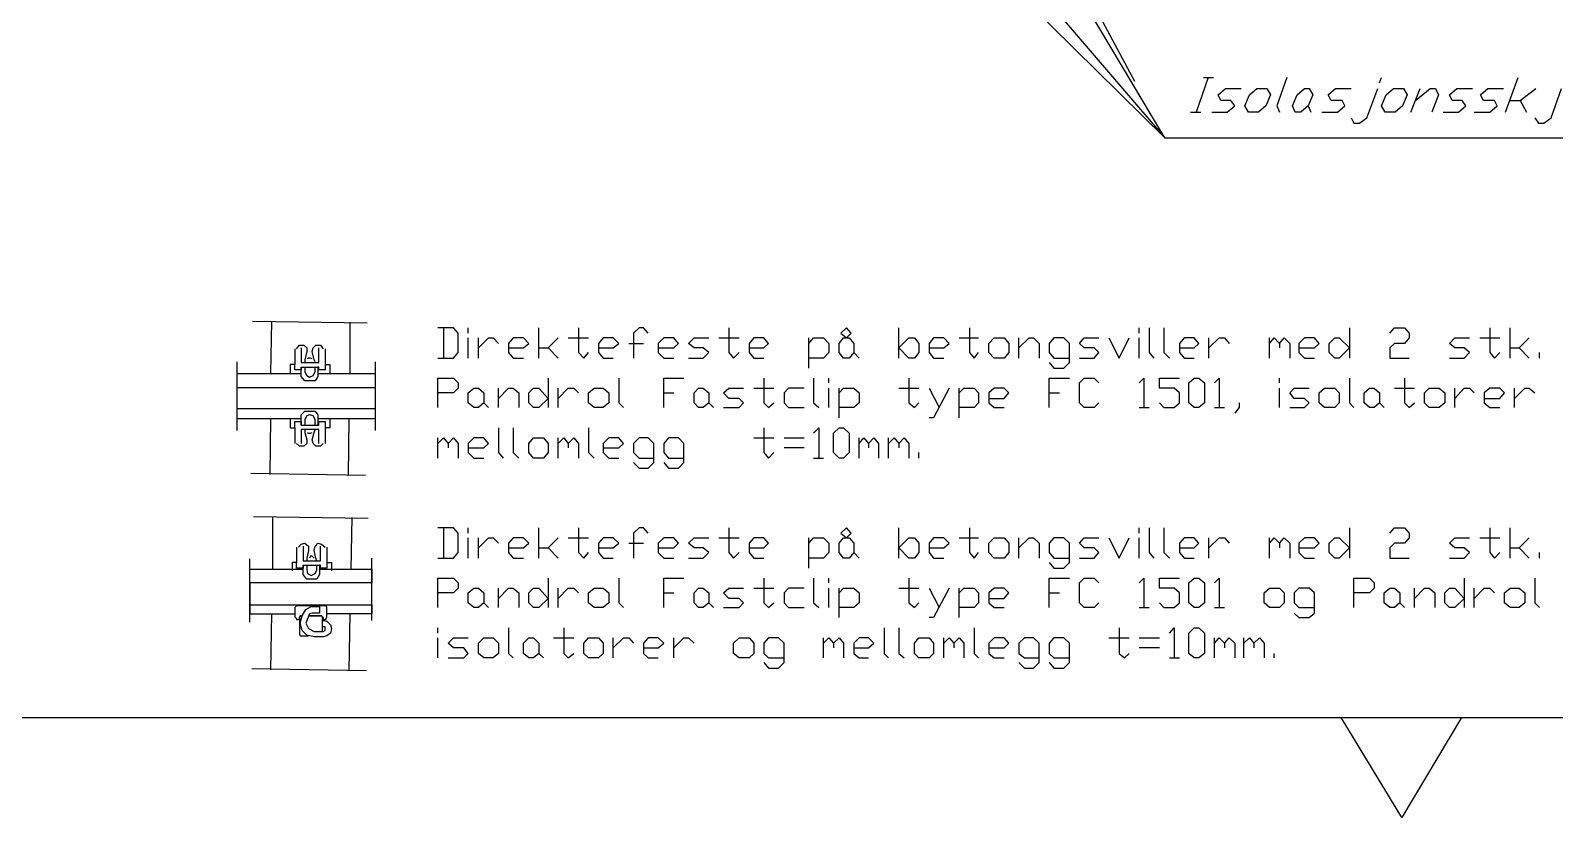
# Model space of a CAD drawing. Header units: millimetres. Extents: x -45 to 90, y -17 to 16.
# Drawn here: x 15.13 to 22.74, y -6.71 to -2.77 of the extents above; entities that cross this region are included whole.
import ezdxf

# ---------------------------------------------------------------- set-up
doc = ezdxf.new("R2010")
doc.units = ezdxf.units.MM
doc.layers.add('PDF_Geometry', color=7, linetype='Continuous')

msp = doc.modelspace()

# ---------------------------------------------------------------- linework, layer by layer
at = {"color": 5}
msp.add_arc((-0.8299, -500.0575), 498.7082, 85.235272, 89.904911, dxfattribs=at)
at = {"layer": 'PDF_Geometry', "lineweight": 25}
for points in [[(-44.1267, 7.6371), (-44.1267, -6.2069), (89.3766, -6.2069), (89.3766, 7.6371)], [(21.2611, -3.1814), (21.2107, -3.1814), (21.1924, -3.1493), (21.2153, -3.0943), (21.252, -3.0622), (21.3024, -3.0622), (21.3207, -3.0943), (21.2978, -3.1493)], [(21.472, -3.1814), (21.4445, -3.1814), (21.4308, -3.1493), (21.4537, -3.0943), (21.4904, -3.0622), (21.5133, -3.0622), (21.5316, -3.0943), (21.5087, -3.1493)], [(21.9442, -3.1814), (21.8938, -3.1814), (21.8754, -3.1493), (21.8983, -3.0943), (21.935, -3.0622), (21.9854, -3.0622), (22.0038, -3.0943), (21.9809, -3.1493)], [(19.2029, -4.3091), (19.2258, -4.2862), (19.2029, -4.2586), (19.1754, -4.2862)], [(19.4642, -4.3595), (19.5146, -4.3091), (19.5421, -4.3091), (19.565, -4.3366), (19.565, -4.3824), (19.5421, -4.4099), (19.5146, -4.4099)], [(19.9913, -4.4099), (19.9409, -4.4099), (19.9134, -4.3824), (19.9134, -4.3366), (19.9409, -4.3091), (19.9913, -4.3091), (20.0143, -4.3366), (20.0143, -4.3824)], [(21.715, -4.3595), (21.6645, -4.4099), (21.6416, -4.4099), (21.6141, -4.3824), (21.6141, -4.3366), (21.6416, -4.3091), (21.6645, -4.3091)], [(17.3646, -4.6575), (17.3417, -4.6575), (17.3142, -4.6345), (17.3142, -4.5841), (17.3417, -4.561), (17.3646, -4.561), (17.3921, -4.5841), (17.3921, -4.6345)], [(17.713, -4.6116), (17.6672, -4.6575), (17.6397, -4.6575), (17.6168, -4.6345), (17.6168, -4.5841), (17.6397, -4.561), (17.6672, -4.561)], [(17.9881, -4.6575), (17.9422, -4.6575), (17.9147, -4.6345), (17.9147, -4.5841), (17.9422, -4.561), (17.9881, -4.561), (18.0156, -4.5841), (18.0156, -4.6345)], [(18.4878, -4.6575), (18.4648, -4.6575), (18.4419, -4.6345), (18.4419, -4.5841), (18.4648, -4.561), (18.4878, -4.561), (18.5153, -4.5841), (18.5153, -4.6345)], [(20.9403, -4.6575), (20.9128, -4.6345), (20.9128, -4.5337), (20.9403, -4.5108), (20.9632, -4.5108), (20.9907, -4.5337), (20.9907, -4.6345), (20.9632, -4.6575)], [(21.6416, -4.6575), (21.5912, -4.6575), (21.5637, -4.6345), (21.5637, -4.5841), (21.5912, -4.561), (21.6416, -4.561), (21.6645, -4.5841), (21.6645, -4.6345)], [(21.8387, -4.6575), (21.8158, -4.6575), (21.7883, -4.6345), (21.7883, -4.5841), (21.8158, -4.561), (21.8387, -4.561), (21.8662, -4.5841), (21.8662, -4.6345)], [(22.1642, -4.6575), (22.1138, -4.6575), (22.0909, -4.6345), (22.0909, -4.5841), (22.1138, -4.561), (22.1642, -4.561), (22.1917, -4.5841), (22.1917, -4.6345)], [(19.1662, -4.9096), (19.1387, -4.8821), (19.1387, -4.7858), (19.1662, -4.7583), (19.1891, -4.7583), (19.2166, -4.7858), (19.2166, -4.8821), (19.1891, -4.9096)], [(17.6901, -4.9096), (17.6397, -4.9096), (17.6168, -4.8821), (17.6168, -4.8362), (17.6397, -4.8087), (17.6901, -4.8087), (17.713, -4.8362), (17.713, -4.8821)], [(19.2029, -5.3084), (19.2258, -5.2855), (19.2029, -5.258), (19.1754, -5.2855)], [(19.4642, -5.3588), (19.5146, -5.3084), (19.5421, -5.3084), (19.565, -5.3359), (19.565, -5.3818), (19.5421, -5.4093), (19.5146, -5.4093)], [(19.9913, -5.4093), (19.9409, -5.4093), (19.9134, -5.3818), (19.9134, -5.3359), (19.9409, -5.3084), (19.9913, -5.3084), (20.0143, -5.3359), (20.0143, -5.3818)], [(21.715, -5.3588), (21.6645, -5.4093), (21.6416, -5.4093), (21.6141, -5.3818), (21.6141, -5.3359), (21.6416, -5.3084), (21.6645, -5.3084)], [(20.9403, -5.6568), (20.9128, -5.6339), (20.9128, -5.533), (20.9403, -5.5101), (20.9632, -5.5101), (20.9907, -5.533), (20.9907, -5.6339), (20.9632, -5.6568)], [(17.3646, -5.6568), (17.3417, -5.6568), (17.3142, -5.6339), (17.3142, -5.5835), (17.3417, -5.5605), (17.3646, -5.5605), (17.3921, -5.5835), (17.3921, -5.6339)], [(17.713, -5.611), (17.6672, -5.6568), (17.6397, -5.6568), (17.6168, -5.6339), (17.6168, -5.5835), (17.6397, -5.5605), (17.6672, -5.5605)], [(17.9881, -5.6568), (17.9422, -5.6568), (17.9147, -5.6339), (17.9147, -5.5835), (17.9422, -5.5605), (17.9881, -5.5605), (18.0156, -5.5835), (18.0156, -5.6339)], [(18.4878, -5.6568), (18.4648, -5.6568), (18.4419, -5.6339), (18.4419, -5.5835), (18.4648, -5.5605), (18.4878, -5.5605), (18.5153, -5.5835), (18.5153, -5.6339)], [(21.3666, -5.6568), (21.3162, -5.6568), (21.2886, -5.6339), (21.2886, -5.5835), (21.3162, -5.5605), (21.3666, -5.5605), (21.3895, -5.5835), (21.3895, -5.6339)], [(21.9396, -5.6568), (21.9167, -5.6568), (21.8892, -5.6339), (21.8892, -5.5835), (21.9167, -5.5605), (21.9396, -5.5605), (21.9671, -5.5835), (21.9671, -5.6339)], [(22.288, -5.611), (22.2421, -5.6568), (22.2146, -5.6568), (22.1917, -5.6339), (22.1917, -5.5835), (22.2146, -5.5605), (22.2421, -5.5605)], [(22.563, -5.6568), (22.5172, -5.6568), (22.4897, -5.6339), (22.4897, -5.5835), (22.5172, -5.5605), (22.563, -5.5605), (22.5905, -5.5835), (22.5905, -5.6339)], [(16.4799, -5.6981), (16.4753, -5.6981), (16.4707, -5.7026), (16.4707, -5.707), (16.4753, -5.7026)], [(16.5166, -5.6981), (16.5808, -5.6981)], [(20.9403, -5.9089), (20.9128, -5.886), (20.9128, -5.7852), (20.9403, -5.7577), (20.9632, -5.7577), (20.9907, -5.7852), (20.9907, -5.886), (20.9632, -5.9089)], [(17.438, -5.9089), (17.3921, -5.9089), (17.3646, -5.886), (17.3646, -5.8356), (17.3921, -5.8081), (17.438, -5.8081), (17.4655, -5.8356), (17.4655, -5.886)], [(17.6397, -5.9089), (17.6168, -5.9089), (17.5893, -5.886), (17.5893, -5.8356), (17.6168, -5.8081), (17.6397, -5.8081), (17.6672, -5.8356), (17.6672, -5.886)], [(17.9652, -5.9089), (17.9147, -5.9089), (17.8918, -5.886), (17.8918, -5.8356), (17.9147, -5.8081), (17.9652, -5.8081), (17.9881, -5.8356), (17.9881, -5.886)], [(18.717, -5.9089), (18.6665, -5.9089), (18.639, -5.886), (18.639, -5.8356), (18.6665, -5.8081), (18.717, -5.8081), (18.7399, -5.8356), (18.7399, -5.886)], [(19.6154, -5.9089), (19.565, -5.9089), (19.5421, -5.886), (19.5421, -5.8356), (19.565, -5.8081), (19.6154, -5.8081), (19.6384, -5.8356), (19.6384, -5.886)]]:
    msp.add_lwpolyline(points, close=True, dxfattribs=at)
for points in [[(18.6482, 0.6968), (20.6423, -3.0255)], [(18.6482, -0.8068), (20.7936, -3.3097), (18.6344, 0.3163)], [(18.6436, -1.1873), (20.7936, -3.3097), (23.1131, -3.3097)], [(21.009, -3.0072), (20.9494, -3.1814)], [(20.9861, -3.0072), (21.0365, -3.0072)], [(21.4033, -3.0072), (21.3528, -3.1493), (21.3666, -3.1814)], [(21.8662, -3.0347), (21.8754, -3.0072)], [(22.4943, -3.1814), (22.5585, -3.0072)], [(21.0274, -3.1814), (21.1053, -3.1814), (21.142, -3.1493), (21.1236, -3.1218), (21.0732, -3.1218), (21.0594, -3.0943), (21.0961, -3.0622), (21.174, -3.0622)], [(21.5774, -3.1814), (21.6554, -3.1814), (21.6921, -3.1493), (21.6783, -3.1218), (21.6233, -3.1218), (21.6095, -3.0943), (21.6462, -3.0622), (21.7241, -3.0622)], [(21.7241, -3.2089), (21.7379, -3.2364), (21.7654, -3.2364), (21.8021, -3.2089), (21.8571, -3.0622)], [(22.0221, -3.1814), (22.0679, -3.0622)], [(22.045, -3.1218), (22.1184, -3.0622), (22.1459, -3.0622), (22.1596, -3.0943), (22.1275, -3.1814)], [(22.1826, -3.1814), (22.2605, -3.1814), (22.2972, -3.1493), (22.2788, -3.1218), (22.2284, -3.1218), (22.2146, -3.0943), (22.2513, -3.0622), (22.3292, -3.0622)], [(22.3384, -3.1814), (22.4163, -3.1814), (22.453, -3.1493), (22.4393, -3.1218), (22.3843, -3.1218), (22.3705, -3.0943), (22.4072, -3.0622), (22.4851, -3.0622)], [(22.5172, -3.1218), (22.5676, -3.1218), (22.6455, -3.0622)], [(22.641, -3.2089), (22.6593, -3.2364), (22.6868, -3.2364), (22.7235, -3.2089), (22.7739, -3.0622)], [(20.9219, -3.1814), (20.9723, -3.1814)], [(21.5087, -3.1493), (21.5224, -3.1814)], [(22.5676, -3.1218), (22.5997, -3.1814)], [(16.81, -4.2357), (16.2369, -4.2266)], [(16.3286, -4.4879), (16.3332, -4.2266)], [(16.7229, -4.2311), (16.7229, -4.4879)], [(17.1629, -4.4099), (17.2409, -4.4099), (17.2638, -4.3824), (17.2638, -4.2862), (17.2409, -4.2586), (17.1629, -4.2586)], [(17.1904, -4.2586), (17.1904, -4.4099)], [(17.3142, -4.2862), (17.3142, -4.2586)], [(17.6672, -4.4099), (17.6672, -4.2586)], [(17.8643, -4.2586), (17.8643, -4.3824), (17.8918, -4.4099), (17.9147, -4.3824)], [(18.2127, -4.2862), (18.1898, -4.2586), (18.1669, -4.2586), (18.1394, -4.2862), (18.1394, -4.4099)], [(18.6161, -4.2586), (18.6161, -4.3824), (18.639, -4.4099), (18.6665, -4.3824)], [(19.4642, -4.4099), (19.4642, -4.2586)], [(19.8171, -4.2586), (19.8171, -4.3824), (19.8401, -4.4099), (19.863, -4.3824)], [(20.6652, -4.2862), (20.6652, -4.2586)], [(20.7156, -4.2586), (20.7156, -4.3824), (20.7386, -4.4099)], [(20.789, -4.2586), (20.789, -4.3824), (20.8165, -4.4099)], [(21.715, -4.2586), (21.715, -4.4099)], [(21.9167, -4.2862), (21.9396, -4.2586), (21.99, -4.2586), (22.0129, -4.2862), (22.0129, -4.3091), (21.99, -4.3366), (21.9396, -4.3366), (21.9167, -4.3595), (21.9167, -4.4099), (22.0129, -4.4099)], [(22.4163, -4.2586), (22.4163, -4.3824), (22.4393, -4.4099), (22.4668, -4.3824)], [(22.5172, -4.4099), (22.5172, -4.2586)], [(17.3142, -4.4099), (17.3142, -4.3091)], [(17.3646, -4.4099), (17.3646, -4.3091)], [(17.3646, -4.3595), (17.4151, -4.3091), (17.438, -4.3091), (17.4655, -4.3366)], [(17.5159, -4.3595), (17.5893, -4.3595), (17.6168, -4.3366), (17.5893, -4.3091), (17.5388, -4.3091), (17.5159, -4.3366), (17.5159, -4.3824), (17.5388, -4.4099), (17.5893, -4.4099)], [(17.6672, -4.3595), (17.713, -4.3595), (17.7635, -4.3091)], [(17.8139, -4.3091), (17.9147, -4.3091)], [(17.9652, -4.3595), (18.0385, -4.3595), (18.066, -4.3366), (18.0385, -4.3091), (17.9881, -4.3091), (17.9652, -4.3366), (17.9652, -4.3824), (17.9881, -4.4099), (18.0385, -4.4099)], [(18.1164, -4.3366), (18.1898, -4.3366)], [(18.2631, -4.3595), (18.3411, -4.3595), (18.364, -4.3366), (18.3411, -4.3091), (18.2906, -4.3091), (18.2631, -4.3366), (18.2631, -4.3824), (18.2906, -4.4099), (18.3411, -4.4099)], [(18.4144, -4.4099), (18.4878, -4.4099), (18.5153, -4.3824), (18.4878, -4.3595), (18.4419, -4.3595), (18.4144, -4.3366), (18.4419, -4.3091), (18.5153, -4.3091)], [(18.5657, -4.3091), (18.6665, -4.3091)], [(18.717, -4.3595), (18.7903, -4.3595), (18.8132, -4.3366), (18.7903, -4.3091), (18.7399, -4.3091), (18.717, -4.3366), (18.717, -4.3824), (18.7399, -4.4099), (18.7903, -4.4099)], [(19.0149, -4.4603), (19.0149, -4.3091)], [(19.0149, -4.3366), (19.0378, -4.3091), (19.0883, -4.3091), (19.1158, -4.3366), (19.1158, -4.3824), (19.0883, -4.4099), (19.0149, -4.4099)], [(19.2395, -4.3824), (19.2166, -4.4099), (19.1891, -4.4099), (19.1662, -4.3824), (19.1662, -4.3366), (19.1891, -4.3091), (19.2166, -4.3091), (19.2395, -4.3366), (19.2395, -4.3824), (19.2671, -4.4099)], [(19.6154, -4.3595), (19.6888, -4.3595), (19.7163, -4.3366), (19.6888, -4.3091), (19.6384, -4.3091), (19.6154, -4.3366), (19.6154, -4.3824), (19.6384, -4.4099), (19.6888, -4.4099)], [(19.7667, -4.3091), (19.863, -4.3091)], [(20.0647, -4.4099), (20.0647, -4.3091)], [(20.0647, -4.3595), (20.1151, -4.3091), (20.138, -4.3091), (20.1655, -4.3366), (20.1655, -4.4099)], [(20.216, -4.4328), (20.2389, -4.4603), (20.2893, -4.4603), (20.3168, -4.4328), (20.3168, -4.3366), (20.2893, -4.3091), (20.2389, -4.3091), (20.216, -4.3366), (20.216, -4.3824), (20.2389, -4.4099), (20.3168, -4.4099)], [(20.3672, -4.4099), (20.4406, -4.4099), (20.4635, -4.3824), (20.4406, -4.3595), (20.3902, -4.3595), (20.3672, -4.3366), (20.3902, -4.3091), (20.4635, -4.3091)], [(20.5139, -4.3091), (20.5644, -4.4099), (20.6148, -4.3091)], [(20.6652, -4.4099), (20.6652, -4.3091)], [(20.8669, -4.3595), (20.9403, -4.3595), (20.9632, -4.3366), (20.9403, -4.3091), (20.8898, -4.3091), (20.8669, -4.3366), (20.8669, -4.3824), (20.8898, -4.4099), (20.9403, -4.4099)], [(21.0136, -4.4099), (21.0136, -4.3091)], [(21.0136, -4.3595), (21.064, -4.3091), (21.0915, -4.3091), (21.1145, -4.3366)], [(21.3162, -4.4099), (21.3162, -4.3091)], [(21.3162, -4.3366), (21.3391, -4.3091), (21.3666, -4.3366), (21.3666, -4.3595)], [(21.3666, -4.3366), (21.3895, -4.3091), (21.417, -4.3366), (21.417, -4.4099)], [(21.4628, -4.3595), (21.5408, -4.3595), (21.5637, -4.3366), (21.5408, -4.3091), (21.4904, -4.3091), (21.4628, -4.3366), (21.4628, -4.3824), (21.4904, -4.4099), (21.5408, -4.4099)], [(22.2146, -4.4099), (22.288, -4.4099), (22.3155, -4.3824), (22.288, -4.3595), (22.2421, -4.3595), (22.2146, -4.3366), (22.2421, -4.3091), (22.3155, -4.3091)], [(22.3659, -4.3091), (22.4668, -4.3091)], [(22.5172, -4.3595), (22.563, -4.3595), (22.6135, -4.3091)], [(16.4478, -4.3641), (16.4478, -4.442), (16.4249, -4.442), (16.4249, -4.4833)], [(16.457, -4.3641), (16.4707, -4.3457), (16.4937, -4.3457), (16.5074, -4.3595), (16.5074, -4.3778), (16.4982, -4.4191), (16.4982, -4.4283)], [(16.4799, -4.3595), (16.4799, -4.4328), (16.567, -4.4328), (16.567, -4.3595)], [(16.5349, -4.4145), (16.5257, -4.4099), (16.5166, -4.4099), (16.512, -4.4145)], [(16.5487, -4.4283), (16.5441, -4.4191), (16.5349, -4.3778), (16.5395, -4.3595), (16.5533, -4.3457), (16.5762, -4.3457), (16.5899, -4.3641)], [(16.5991, -4.3641), (16.5991, -4.442), (16.622, -4.442), (16.622, -4.4833)], [(17.713, -4.3595), (17.7635, -4.4099)], [(22.563, -4.3595), (22.6135, -4.4099)], [(22.6639, -4.4099), (22.6639, -4.3824)], [(16.159, -4.4283), (16.159, -4.4879), (16.4799, -4.4879)], [(16.159, -4.4879), (16.159, -4.5566), (16.159, -4.662), (16.159, -4.7125), (16.159, -4.7721)], [(16.5991, -4.442), (16.5991, -4.4695), (16.567, -4.4695), (16.567, -4.4558), (16.5624, -4.4558), (16.5624, -4.5016), (16.5487, -4.5245), (16.4982, -4.5245), (16.4799, -4.5016), (16.4799, -4.4558), (16.4799, -4.4695), (16.4478, -4.4695), (16.4478, -4.442)], [(16.4799, -4.4558), (16.5624, -4.4558)], [(16.4982, -4.4558), (16.4982, -4.4787), (16.5074, -4.497), (16.5212, -4.5062), (16.5395, -4.497), (16.5487, -4.4787), (16.5487, -4.4558)], [(16.5624, -4.4879), (16.8512, -4.4879)], [(16.8512, -4.7721), (16.8512, -4.7125), (16.8512, -4.662), (16.8512, -4.5566), (16.8512, -4.4879), (16.8512, -4.4283)], [(16.159, -4.5566), (16.8512, -4.5566)], [(17.1629, -4.6575), (17.1629, -4.5108), (17.2409, -4.5108), (17.2638, -4.5337), (17.2638, -4.561), (17.2409, -4.5841), (17.1629, -4.5841)], [(17.4655, -4.6575), (17.4655, -4.561)], [(17.4655, -4.6116), (17.5159, -4.561), (17.5388, -4.561), (17.5663, -4.5841), (17.5663, -4.6575)], [(17.713, -4.5108), (17.713, -4.6575)], [(17.7635, -4.6575), (17.7635, -4.561)], [(17.7635, -4.6116), (17.8139, -4.561), (17.8414, -4.561), (17.8643, -4.5841)], [(18.066, -4.5108), (18.066, -4.6345), (18.0889, -4.6575)], [(18.2906, -4.6575), (18.2906, -4.5108), (18.3915, -4.5108)], [(18.5886, -4.6575), (18.6665, -4.6575), (18.6895, -4.6345), (18.6665, -4.6116), (18.6161, -4.6116), (18.5886, -4.5841), (18.6161, -4.561), (18.6895, -4.561)], [(18.7399, -4.561), (18.8407, -4.561)], [(18.7903, -4.5108), (18.7903, -4.6345), (18.8132, -4.6575), (18.8407, -4.6345)], [(18.992, -4.561), (18.9141, -4.561), (18.8912, -4.5841), (18.8912, -4.6345), (18.9141, -4.6575), (18.992, -4.6575)], [(19.0378, -4.5108), (19.0378, -4.6345), (19.0654, -4.6575)], [(19.1158, -4.5337), (19.1158, -4.5108)], [(19.1158, -4.6575), (19.1158, -4.561)], [(19.1662, -4.7079), (19.1662, -4.561)], [(19.1662, -4.5841), (19.1891, -4.561), (19.2395, -4.561), (19.2671, -4.5841), (19.2671, -4.6345), (19.2395, -4.6575), (19.1662, -4.6575)], [(19.4642, -4.561), (19.565, -4.561)], [(19.5146, -4.5108), (19.5146, -4.6345), (19.5421, -4.6575), (19.565, -4.6345)], [(19.6154, -4.561), (19.6659, -4.6575)], [(19.7163, -4.561), (19.6384, -4.7079), (19.6154, -4.7079)], [(19.7667, -4.7079), (19.7667, -4.561)], [(19.7667, -4.5841), (19.7896, -4.561), (19.8401, -4.561), (19.863, -4.5841), (19.863, -4.6345), (19.8401, -4.6575), (19.7667, -4.6575)], [(19.9134, -4.6116), (19.9913, -4.6116), (20.0143, -4.5841), (19.9913, -4.561), (19.9409, -4.561), (19.9134, -4.5841), (19.9134, -4.6345), (19.9409, -4.6575), (19.9913, -4.6575)], [(20.216, -4.6575), (20.216, -4.5108), (20.3168, -4.5108)], [(20.4635, -4.6345), (20.4406, -4.6575), (20.3902, -4.6575), (20.3672, -4.6345), (20.3672, -4.5337), (20.3902, -4.5108), (20.4406, -4.5108), (20.4635, -4.5337)], [(20.6652, -4.5337), (20.6881, -4.5108), (20.6881, -4.6575)], [(20.7661, -4.6345), (20.789, -4.6575), (20.8394, -4.6575), (20.8669, -4.6345), (20.8669, -4.5841), (20.8394, -4.561), (20.7661, -4.561), (20.7661, -4.5108), (20.8669, -4.5108)], [(21.0411, -4.5337), (21.064, -4.5108), (21.064, -4.6575)], [(21.3666, -4.5337), (21.3666, -4.5108)], [(21.3666, -4.6575), (21.3666, -4.561)], [(21.417, -4.6575), (21.4904, -4.6575), (21.5133, -4.6345), (21.4904, -4.6116), (21.4399, -4.6116), (21.417, -4.5841), (21.4399, -4.561), (21.5133, -4.561)], [(21.715, -4.5108), (21.715, -4.6345), (21.7379, -4.6575)], [(21.9396, -4.561), (22.0404, -4.561)], [(21.99, -4.5108), (21.99, -4.6345), (22.0129, -4.6575), (22.0404, -4.6345)], [(22.2421, -4.6575), (22.2421, -4.561)], [(22.2421, -4.6116), (22.288, -4.561), (22.3155, -4.561), (22.3384, -4.5841)], [(22.3888, -4.6116), (22.4668, -4.6116), (22.4897, -4.5841), (22.4668, -4.561), (22.4163, -4.561), (22.3888, -4.5841), (22.3888, -4.6345), (22.4163, -4.6575), (22.4668, -4.6575)], [(22.5401, -4.6575), (22.5401, -4.561)], [(22.5401, -4.6116), (22.5905, -4.561), (22.6135, -4.561), (22.641, -4.5841)], [(17.3921, -4.6345), (17.4151, -4.6575)], [(18.2906, -4.5841), (18.3411, -4.5841)], [(18.5153, -4.6345), (18.5382, -4.6575)], [(20.216, -4.5841), (20.2664, -4.5841)], [(21.1649, -4.6345), (21.1649, -4.6575), (21.142, -4.685)], [(21.8662, -4.6345), (21.8892, -4.6575)], [(16.159, -4.662), (16.8512, -4.662)], [(16.159, -4.7125), (16.4799, -4.7125)], [(16.324, -4.9921), (16.3286, -4.7125)], [(16.4249, -4.7171), (16.4249, -4.7583), (16.4478, -4.7583), (16.4478, -4.8362)], [(16.4478, -4.7583), (16.4478, -4.7262), (16.4799, -4.7262), (16.4799, -4.7446), (16.4799, -4.6941), (16.4982, -4.6756), (16.5487, -4.6756), (16.5624, -4.6941), (16.5624, -4.7446)], [(16.5487, -4.7446), (16.5487, -4.7171), (16.5395, -4.6987), (16.5212, -4.6941), (16.5074, -4.6987), (16.4982, -4.7171), (16.4982, -4.7446)], [(16.5624, -4.7125), (16.8512, -4.7125)], [(16.622, -4.7171), (16.622, -4.7583), (16.5991, -4.7583), (16.5991, -4.8362)], [(16.7183, -4.7125), (16.7137, -4.9967)], [(20.6652, -4.6575), (20.7156, -4.6575)], [(21.0411, -4.6575), (21.0915, -4.6575)], [(16.4982, -4.7675), (16.4982, -4.7812), (16.5074, -4.8179), (16.5074, -4.8362), (16.4937, -4.85), (16.4707, -4.85), (16.457, -4.8362)], [(16.4799, -4.7446), (16.5624, -4.7446), (16.567, -4.7446), (16.567, -4.7262), (16.5991, -4.7262), (16.5991, -4.7583)], [(16.567, -4.8362), (16.567, -4.7675), (16.4799, -4.7675), (16.4799, -4.8362)], [(16.512, -4.7812), (16.5166, -4.7858), (16.5257, -4.7858), (16.5349, -4.7812)], [(16.5899, -4.8362), (16.5762, -4.85), (16.5533, -4.85), (16.5395, -4.8362), (16.5349, -4.8179), (16.5441, -4.7812), (16.5487, -4.7675)], [(17.4655, -4.7583), (17.4655, -4.8821), (17.4884, -4.9096)], [(17.5388, -4.7583), (17.5388, -4.8821), (17.5663, -4.9096)], [(17.9147, -4.7583), (17.9147, -4.8821), (17.9422, -4.9096)], [(18.7903, -4.7583), (18.7903, -4.8821), (18.8132, -4.9096), (18.8407, -4.8821)], [(19.0378, -4.7858), (19.0654, -4.7583), (19.0654, -4.9096)], [(17.1629, -4.9096), (17.1629, -4.8087)], [(17.1629, -4.8362), (17.1904, -4.8087), (17.2134, -4.8362), (17.2134, -4.8592)], [(17.2134, -4.8362), (17.2409, -4.8087), (17.2638, -4.8362), (17.2638, -4.9096)], [(17.3142, -4.8592), (17.3921, -4.8592), (17.4151, -4.8362), (17.3921, -4.8087), (17.3417, -4.8087), (17.3142, -4.8362), (17.3142, -4.8821), (17.3417, -4.9096), (17.3921, -4.9096)], [(17.7635, -4.9096), (17.7635, -4.8087)], [(17.7635, -4.8362), (17.791, -4.8087), (17.8139, -4.8362), (17.8139, -4.8592)], [(17.8139, -4.8362), (17.8414, -4.8087), (17.8643, -4.8362), (17.8643, -4.9096)], [(17.9881, -4.8592), (18.066, -4.8592), (18.0889, -4.8362), (18.066, -4.8087), (18.0156, -4.8087), (17.9881, -4.8362), (17.9881, -4.8821), (18.0156, -4.9096), (18.066, -4.9096)], [(18.1394, -4.9325), (18.1669, -4.96), (18.2127, -4.96), (18.2402, -4.9325), (18.2402, -4.8362), (18.2127, -4.8087), (18.1669, -4.8087), (18.1394, -4.8362), (18.1394, -4.8821), (18.1669, -4.9096), (18.2402, -4.9096)], [(18.2906, -4.9325), (18.3136, -4.96), (18.364, -4.96), (18.3915, -4.9325), (18.3915, -4.8362), (18.364, -4.8087), (18.3136, -4.8087), (18.2906, -4.8362), (18.2906, -4.8821), (18.3136, -4.9096), (18.3915, -4.9096)], [(18.7399, -4.8087), (18.8407, -4.8087)], [(18.8912, -4.8087), (18.992, -4.8087)], [(18.992, -4.8592), (18.8912, -4.8592)], [(19.2671, -4.9096), (19.2671, -4.8087)], [(19.2671, -4.8362), (19.29, -4.8087), (19.3129, -4.8362), (19.3129, -4.8592)], [(19.3129, -4.8362), (19.3404, -4.8087), (19.3633, -4.8362), (19.3633, -4.9096)], [(19.4137, -4.9096), (19.4137, -4.8087)], [(19.4137, -4.8362), (19.4412, -4.8087), (19.4642, -4.8362), (19.4642, -4.8592)], [(19.4642, -4.8362), (19.4917, -4.8087), (19.5146, -4.8362), (19.5146, -4.9096)], [(19.0378, -4.9096), (19.0883, -4.9096)], [(19.565, -4.9096), (19.565, -4.8821)], [(16.8008, -4.9967), (16.2278, -4.9875)], [(16.8145, -5.2121), (16.2415, -5.203)], [(16.3378, -5.4643), (16.3378, -5.203)], [(16.732, -5.2076), (16.7275, -5.4643)], [(17.1629, -5.4093), (17.2409, -5.4093), (17.2638, -5.3818), (17.2638, -5.2855), (17.2409, -5.258), (17.1629, -5.258)], [(17.1904, -5.258), (17.1904, -5.4093)], [(17.3142, -5.2855), (17.3142, -5.258)], [(17.3142, -5.4093), (17.3142, -5.3084)], [(17.3646, -5.4093), (17.3646, -5.3084)], [(17.3646, -5.3588), (17.4151, -5.3084), (17.438, -5.3084), (17.4655, -5.3359)], [(17.5159, -5.3588), (17.5893, -5.3588), (17.6168, -5.3359), (17.5893, -5.3084), (17.5388, -5.3084), (17.5159, -5.3359), (17.5159, -5.3818), (17.5388, -5.4093), (17.5893, -5.4093)], [(17.6672, -5.4093), (17.6672, -5.258)], [(17.6672, -5.3588), (17.713, -5.3588), (17.7635, -5.3084)], [(17.8139, -5.3084), (17.9147, -5.3084)], [(17.8643, -5.258), (17.8643, -5.3818), (17.8918, -5.4093), (17.9147, -5.3818)], [(17.9652, -5.3588), (18.0385, -5.3588), (18.066, -5.3359), (18.0385, -5.3084), (17.9881, -5.3084), (17.9652, -5.3359), (17.9652, -5.3818), (17.9881, -5.4093), (18.0385, -5.4093)], [(18.2127, -5.2855), (18.1898, -5.258), (18.1669, -5.258), (18.1394, -5.2855), (18.1394, -5.4093)], [(18.2631, -5.3588), (18.3411, -5.3588), (18.364, -5.3359), (18.3411, -5.3084), (18.2906, -5.3084), (18.2631, -5.3359), (18.2631, -5.3818), (18.2906, -5.4093), (18.3411, -5.4093)], [(18.4144, -5.4093), (18.4878, -5.4093), (18.5153, -5.3818), (18.4878, -5.3588), (18.4419, -5.3588), (18.4144, -5.3359), (18.4419, -5.3084), (18.5153, -5.3084)], [(18.5657, -5.3084), (18.6665, -5.3084)], [(18.6161, -5.258), (18.6161, -5.3818), (18.639, -5.4093), (18.6665, -5.3818)], [(18.717, -5.3588), (18.7903, -5.3588), (18.8132, -5.3359), (18.7903, -5.3084), (18.7399, -5.3084), (18.717, -5.3359), (18.717, -5.3818), (18.7399, -5.4093), (18.7903, -5.4093)], [(19.0149, -5.4597), (19.0149, -5.3084)], [(19.0149, -5.3359), (19.0378, -5.3084), (19.0883, -5.3084), (19.1158, -5.3359), (19.1158, -5.3818), (19.0883, -5.4093), (19.0149, -5.4093)], [(19.2395, -5.3818), (19.2166, -5.4093), (19.1891, -5.4093), (19.1662, -5.3818), (19.1662, -5.3359), (19.1891, -5.3084), (19.2166, -5.3084), (19.2395, -5.3359), (19.2395, -5.3818), (19.2671, -5.4093)], [(19.4642, -5.4093), (19.4642, -5.258)], [(19.6154, -5.3588), (19.6888, -5.3588), (19.7163, -5.3359), (19.6888, -5.3084), (19.6384, -5.3084), (19.6154, -5.3359), (19.6154, -5.3818), (19.6384, -5.4093), (19.6888, -5.4093)], [(19.7667, -5.3084), (19.863, -5.3084)], [(19.8171, -5.258), (19.8171, -5.3818), (19.8401, -5.4093), (19.863, -5.3818)], [(20.0647, -5.4093), (20.0647, -5.3084)], [(20.0647, -5.3588), (20.1151, -5.3084), (20.138, -5.3084), (20.1655, -5.3359), (20.1655, -5.4093)], [(20.216, -5.4322), (20.2389, -5.4597), (20.2893, -5.4597), (20.3168, -5.4322), (20.3168, -5.3359), (20.2893, -5.3084), (20.2389, -5.3084), (20.216, -5.3359), (20.216, -5.3818), (20.2389, -5.4093), (20.3168, -5.4093)], [(20.3672, -5.4093), (20.4406, -5.4093), (20.4635, -5.3818), (20.4406, -5.3588), (20.3902, -5.3588), (20.3672, -5.3359), (20.3902, -5.3084), (20.4635, -5.3084)], [(20.5139, -5.3084), (20.5644, -5.4093), (20.6148, -5.3084)], [(20.6652, -5.2855), (20.6652, -5.258)], [(20.6652, -5.4093), (20.6652, -5.3084)], [(20.7156, -5.258), (20.7156, -5.3818), (20.7386, -5.4093)], [(20.789, -5.258), (20.789, -5.3818), (20.8165, -5.4093)], [(20.8669, -5.3588), (20.9403, -5.3588), (20.9632, -5.3359), (20.9403, -5.3084), (20.8898, -5.3084), (20.8669, -5.3359), (20.8669, -5.3818), (20.8898, -5.4093), (20.9403, -5.4093)], [(21.0136, -5.4093), (21.0136, -5.3084)], [(21.0136, -5.3588), (21.064, -5.3084), (21.0915, -5.3084), (21.1145, -5.3359)], [(21.3162, -5.4093), (21.3162, -5.3084)], [(21.3162, -5.3359), (21.3391, -5.3084), (21.3666, -5.3359), (21.3666, -5.3588)], [(21.3666, -5.3359), (21.3895, -5.3084), (21.417, -5.3359), (21.417, -5.4093)], [(21.4628, -5.3588), (21.5408, -5.3588), (21.5637, -5.3359), (21.5408, -5.3084), (21.4904, -5.3084), (21.4628, -5.3359), (21.4628, -5.3818), (21.4904, -5.4093), (21.5408, -5.4093)], [(21.715, -5.258), (21.715, -5.4093)], [(21.9167, -5.2855), (21.9396, -5.258), (21.99, -5.258), (22.0129, -5.2855), (22.0129, -5.3084), (21.99, -5.3359), (21.9396, -5.3359), (21.9167, -5.3588), (21.9167, -5.4093), (22.0129, -5.4093)], [(22.2146, -5.4093), (22.288, -5.4093), (22.3155, -5.3818), (22.288, -5.3588), (22.2421, -5.3588), (22.2146, -5.3359), (22.2421, -5.3084), (22.3155, -5.3084)], [(22.3659, -5.3084), (22.4668, -5.3084)], [(22.4163, -5.258), (22.4163, -5.3818), (22.4393, -5.4093), (22.4668, -5.3818)], [(22.5172, -5.4093), (22.5172, -5.258)], [(22.5172, -5.3588), (22.563, -5.3588), (22.6135, -5.3084)], [(16.457, -5.3543), (16.457, -5.4322), (16.4341, -5.4322), (16.4341, -5.4734)], [(16.4662, -5.3543), (16.4799, -5.3405), (16.4982, -5.3359), (16.5166, -5.3497), (16.5166, -5.3726), (16.5074, -5.4093), (16.5074, -5.423)], [(16.4891, -5.3497), (16.4891, -5.423), (16.5762, -5.423), (16.5762, -5.3497)], [(16.5441, -5.4093), (16.5349, -5.4001), (16.5257, -5.4001), (16.5212, -5.4093)], [(16.5578, -5.423), (16.5533, -5.4093), (16.5441, -5.3726), (16.5487, -5.3497), (16.5624, -5.3359), (16.5808, -5.3405), (16.5991, -5.3543)], [(16.6083, -5.3543), (16.6083, -5.4322), (16.6312, -5.4322), (16.6312, -5.4734)], [(17.713, -5.3588), (17.7635, -5.4093)], [(18.1164, -5.3359), (18.1898, -5.3359)], [(22.563, -5.3588), (22.6135, -5.4093)], [(22.6639, -5.4093), (22.6639, -5.3818)], [(16.2232, -5.7301), (16.2232, -5.4138)], [(16.5716, -5.4643), (16.8329, -5.4643), (16.8329, -5.533), (16.2232, -5.533), (16.2232, -5.4643), (16.4891, -5.4643)], [(16.6083, -5.4322), (16.6083, -5.4597), (16.5762, -5.4597), (16.5762, -5.4459), (16.5716, -5.4459), (16.5716, -5.4918), (16.5578, -5.5147), (16.5074, -5.5147), (16.4891, -5.4918), (16.4891, -5.4459), (16.4891, -5.4597), (16.457, -5.4597), (16.457, -5.4322)], [(16.4891, -5.4459), (16.5716, -5.4459)], [(16.5074, -5.4459), (16.5074, -5.4689), (16.512, -5.4872), (16.5303, -5.4964), (16.5487, -5.4872), (16.5578, -5.4689), (16.5578, -5.4459)], [(16.8329, -5.721), (16.8329, -5.4093)], [(16.2232, -5.533), (16.2232, -5.6431), (16.8329, -5.6431), (16.8329, -5.6889), (16.6083, -5.6889)], [(16.8329, -5.6431), (16.8329, -5.533)], [(17.1629, -5.6568), (17.1629, -5.5101), (17.2409, -5.5101), (17.2638, -5.533), (17.2638, -5.5605), (17.2409, -5.5835), (17.1629, -5.5835)], [(17.713, -5.5101), (17.713, -5.6568)], [(18.066, -5.5101), (18.066, -5.6339), (18.0889, -5.6568)], [(18.2906, -5.6568), (18.2906, -5.5101), (18.3915, -5.5101)], [(18.7903, -5.5101), (18.7903, -5.6339), (18.8132, -5.6568), (18.8407, -5.6339)], [(19.0378, -5.5101), (19.0378, -5.6339), (19.0654, -5.6568)], [(19.1158, -5.533), (19.1158, -5.5101)], [(19.5146, -5.5101), (19.5146, -5.6339), (19.5421, -5.6568), (19.565, -5.6339)], [(20.216, -5.6568), (20.216, -5.5101), (20.3168, -5.5101)], [(20.4635, -5.6339), (20.4406, -5.6568), (20.3902, -5.6568), (20.3672, -5.6339), (20.3672, -5.533), (20.3902, -5.5101), (20.4406, -5.5101), (20.4635, -5.533)], [(20.6652, -5.533), (20.6881, -5.5101), (20.6881, -5.6568)], [(20.7661, -5.6339), (20.789, -5.6568), (20.8394, -5.6568), (20.8669, -5.6339), (20.8669, -5.5835), (20.8394, -5.5605), (20.7661, -5.5605), (20.7661, -5.5101), (20.8669, -5.5101)], [(21.0411, -5.533), (21.064, -5.5101), (21.064, -5.6568)], [(21.7379, -5.6568), (21.7379, -5.5101), (21.8158, -5.5101), (21.8387, -5.533), (21.8387, -5.5605), (21.8158, -5.5835), (21.7379, -5.5835)], [(22.288, -5.5101), (22.288, -5.6568)], [(22.641, -5.5101), (22.641, -5.6339), (22.6639, -5.6568)], [(17.4655, -5.6568), (17.4655, -5.5605)], [(17.4655, -5.611), (17.5159, -5.5605), (17.5388, -5.5605), (17.5663, -5.5835), (17.5663, -5.6568)], [(17.7635, -5.6568), (17.7635, -5.5605)], [(17.7635, -5.611), (17.8139, -5.5605), (17.8414, -5.5605), (17.8643, -5.5835)], [(18.2906, -5.5835), (18.3411, -5.5835)], [(18.5886, -5.6568), (18.6665, -5.6568), (18.6895, -5.6339), (18.6665, -5.611), (18.6161, -5.611), (18.5886, -5.5835), (18.6161, -5.5605), (18.6895, -5.5605)], [(18.7399, -5.5605), (18.8407, -5.5605)], [(18.992, -5.5605), (18.9141, -5.5605), (18.8912, -5.5835), (18.8912, -5.6339), (18.9141, -5.6568), (18.992, -5.6568)], [(19.1158, -5.6568), (19.1158, -5.5605)], [(19.1662, -5.707), (19.1662, -5.5605)], [(19.1662, -5.5835), (19.1891, -5.5605), (19.2395, -5.5605), (19.2671, -5.5835), (19.2671, -5.6339), (19.2395, -5.6568), (19.1662, -5.6568)], [(19.4642, -5.5605), (19.565, -5.5605)], [(19.6154, -5.5605), (19.6659, -5.6568)], [(19.7163, -5.5605), (19.6384, -5.707), (19.6154, -5.707)], [(19.7667, -5.707), (19.7667, -5.5605)], [(19.7667, -5.5835), (19.7896, -5.5605), (19.8401, -5.5605), (19.863, -5.5835), (19.863, -5.6339), (19.8401, -5.6568), (19.7667, -5.6568)], [(19.9134, -5.611), (19.9913, -5.611), (20.0143, -5.5835), (19.9913, -5.5605), (19.9409, -5.5605), (19.9134, -5.5835), (19.9134, -5.6339), (19.9409, -5.6568), (19.9913, -5.6568)], [(20.216, -5.5835), (20.2664, -5.5835)], [(21.4399, -5.6843), (21.4628, -5.707), (21.5133, -5.707), (21.5408, -5.6843), (21.5408, -5.5835), (21.5133, -5.5605), (21.4628, -5.5605), (21.4399, -5.5835), (21.4399, -5.6339), (21.4628, -5.6568), (21.5408, -5.6568)], [(22.0404, -5.6568), (22.0404, -5.5605)], [(22.0404, -5.611), (22.0909, -5.5605), (22.1138, -5.5605), (22.1413, -5.5835), (22.1413, -5.6568)], [(22.3384, -5.6568), (22.3384, -5.5605)], [(22.3384, -5.611), (22.3888, -5.5605), (22.4163, -5.5605), (22.4393, -5.5835)], [(16.2232, -5.6431), (16.2232, -5.6889), (16.4478, -5.6889)], [(16.3286, -5.9685), (16.3332, -5.6889)], [(16.5853, -5.776), (16.5853, -5.707), (16.5853, -5.7026), (16.5808, -5.6981), (16.5853, -5.7026), (16.5899, -5.707), (16.5899, -5.7118), (16.5899, -5.7164), (16.5945, -5.7164), (16.6037, -5.7164), (16.6037, -5.7118), (16.6083, -5.7026), (16.6083, -5.6981), (16.6083, -5.6568), (16.6083, -5.6522), (16.5991, -5.6476), (16.457, -5.6476), (16.4524, -5.6522), (16.4478, -5.6568), (16.4478, -5.6981), (16.4478, -5.7026), (16.457, -5.7118), (16.457, -5.7164), (16.4662, -5.7164), (16.4707, -5.7118), (16.4707, -5.707), (16.4707, -5.7897), (16.4753, -5.7989), (16.4799, -5.7989), (16.5166, -5.7989)], [(16.5899, -5.721), (16.5853, -5.721), (16.5899, -5.721), (16.6083, -5.7256), (16.6266, -5.7439), (16.6312, -5.7622), (16.6266, -5.7852), (16.6083, -5.7989), (16.5899, -5.8035), (16.5441, -5.8035), (16.5074, -5.7943), (16.4845, -5.7714), (16.4753, -5.7347), (16.4845, -5.6981), (16.5028, -5.666), (16.5303, -5.6522), (16.5349, -5.6522), (16.5716, -5.6522), (16.5716, -5.6843), (16.5349, -5.6843), (16.5212, -5.6889), (16.5028, -5.7347), (16.5166, -5.7622), (16.5441, -5.776), (16.5899, -5.776), (16.5991, -5.7714), (16.5991, -5.7622), (16.5991, -5.7531), (16.5899, -5.7531), (16.5853, -5.7531)], [(16.4799, -5.6981), (16.4845, -5.6981)], [(16.7229, -5.6889), (16.7183, -5.9731)], [(17.3921, -5.6339), (17.4151, -5.6568)], [(18.5153, -5.6339), (18.5382, -5.6568)], [(20.6652, -5.6568), (20.7156, -5.6568)], [(21.0411, -5.6568), (21.0915, -5.6568)], [(21.9671, -5.6339), (21.99, -5.6568)], [(17.1629, -5.7852), (17.1629, -5.7577)], [(17.5159, -5.7577), (17.5159, -5.886), (17.5388, -5.9089)], [(17.791, -5.7577), (17.791, -5.886), (17.8139, -5.9089), (17.8414, -5.886)], [(19.3908, -5.7577), (19.3908, -5.886), (19.4137, -5.9089)], [(19.4642, -5.7577), (19.4642, -5.886), (19.4917, -5.9089)], [(19.8401, -5.7577), (19.8401, -5.886), (19.863, -5.9089)], [(20.5644, -5.7577), (20.5644, -5.886), (20.5919, -5.9089), (20.6148, -5.886)], [(20.8165, -5.7852), (20.8394, -5.7577), (20.8394, -5.9089)], [(17.1629, -5.9089), (17.1629, -5.8081)], [(17.2134, -5.9089), (17.2913, -5.9089), (17.3142, -5.886), (17.2913, -5.8585), (17.2409, -5.8585), (17.2134, -5.8356), (17.2409, -5.8081), (17.3142, -5.8081)], [(17.7405, -5.8081), (17.8414, -5.8081)], [(18.0385, -5.9089), (18.0385, -5.8081)], [(18.0385, -5.8585), (18.0889, -5.8081), (18.1164, -5.8081), (18.1394, -5.8356)], [(18.1898, -5.8585), (18.2631, -5.8585), (18.2906, -5.8356), (18.2631, -5.8081), (18.2127, -5.8081), (18.1898, -5.8356), (18.1898, -5.886), (18.2127, -5.9089), (18.2631, -5.9089)], [(18.3411, -5.9089), (18.3411, -5.8081)], [(18.3411, -5.8585), (18.3915, -5.8081), (18.4144, -5.8081), (18.4419, -5.8356)], [(18.7903, -5.9319), (18.8132, -5.9594), (18.8637, -5.9594), (18.8912, -5.9319), (18.8912, -5.8356), (18.8637, -5.8081), (18.8132, -5.8081), (18.7903, -5.8356), (18.7903, -5.886), (18.8132, -5.9089), (18.8912, -5.9089)], [(19.0883, -5.9089), (19.0883, -5.8081)], [(19.0883, -5.8356), (19.1158, -5.8081), (19.1387, -5.8356), (19.1387, -5.8585)], [(19.1387, -5.8356), (19.1662, -5.8081), (19.1891, -5.8356), (19.1891, -5.9089)], [(19.2395, -5.8585), (19.3129, -5.8585), (19.3404, -5.8356), (19.3129, -5.8081), (19.2671, -5.8081), (19.2395, -5.8356), (19.2395, -5.886), (19.2671, -5.9089), (19.3129, -5.9089)], [(19.6888, -5.9089), (19.6888, -5.8081)], [(19.6888, -5.8356), (19.7163, -5.8081), (19.7392, -5.8356), (19.7392, -5.8585)], [(19.7392, -5.8356), (19.7667, -5.8081), (19.7896, -5.8356), (19.7896, -5.9089)], [(19.9134, -5.8585), (19.9913, -5.8585), (20.0143, -5.8356), (19.9913, -5.8081), (19.9409, -5.8081), (19.9134, -5.8356), (19.9134, -5.886), (19.9409, -5.9089), (19.9913, -5.9089)], [(20.0647, -5.9319), (20.0922, -5.9594), (20.138, -5.9594), (20.1655, -5.9319), (20.1655, -5.8356), (20.138, -5.8081), (20.0922, -5.8081), (20.0647, -5.8356), (20.0647, -5.886), (20.0922, -5.9089), (20.1655, -5.9089)], [(20.216, -5.9319), (20.2389, -5.9594), (20.2893, -5.9594), (20.3168, -5.9319), (20.3168, -5.8356), (20.2893, -5.8081), (20.2389, -5.8081), (20.216, -5.8356), (20.216, -5.886), (20.2389, -5.9089), (20.3168, -5.9089)], [(20.5139, -5.8081), (20.6148, -5.8081)], [(20.6652, -5.8081), (20.7661, -5.8081)], [(20.7661, -5.8585), (20.6652, -5.8585)], [(21.0411, -5.9089), (21.0411, -5.8081)], [(21.0411, -5.8356), (21.064, -5.8081), (21.0915, -5.8356), (21.0915, -5.8585)], [(21.0915, -5.8356), (21.1145, -5.8081), (21.142, -5.8356), (21.142, -5.9089)], [(21.1878, -5.9089), (21.1878, -5.8081)], [(21.1878, -5.8356), (21.2153, -5.8081), (21.2382, -5.8356), (21.2382, -5.8585)], [(21.2382, -5.8356), (21.2657, -5.8081), (21.2886, -5.8356), (21.2886, -5.9089)], [(17.6672, -5.886), (17.6901, -5.9089)], [(20.8165, -5.9089), (20.8669, -5.9089)], [(21.3391, -5.9089), (21.3391, -5.886)], [(16.8054, -5.9731), (16.2324, -5.9639)], [(22.2742, -6.2069), (21.9763, -6.7066), (21.6737, -6.2069)]]:
    msp.add_lwpolyline(points, dxfattribs=at)

doc.saveas('drawing.dxf')
